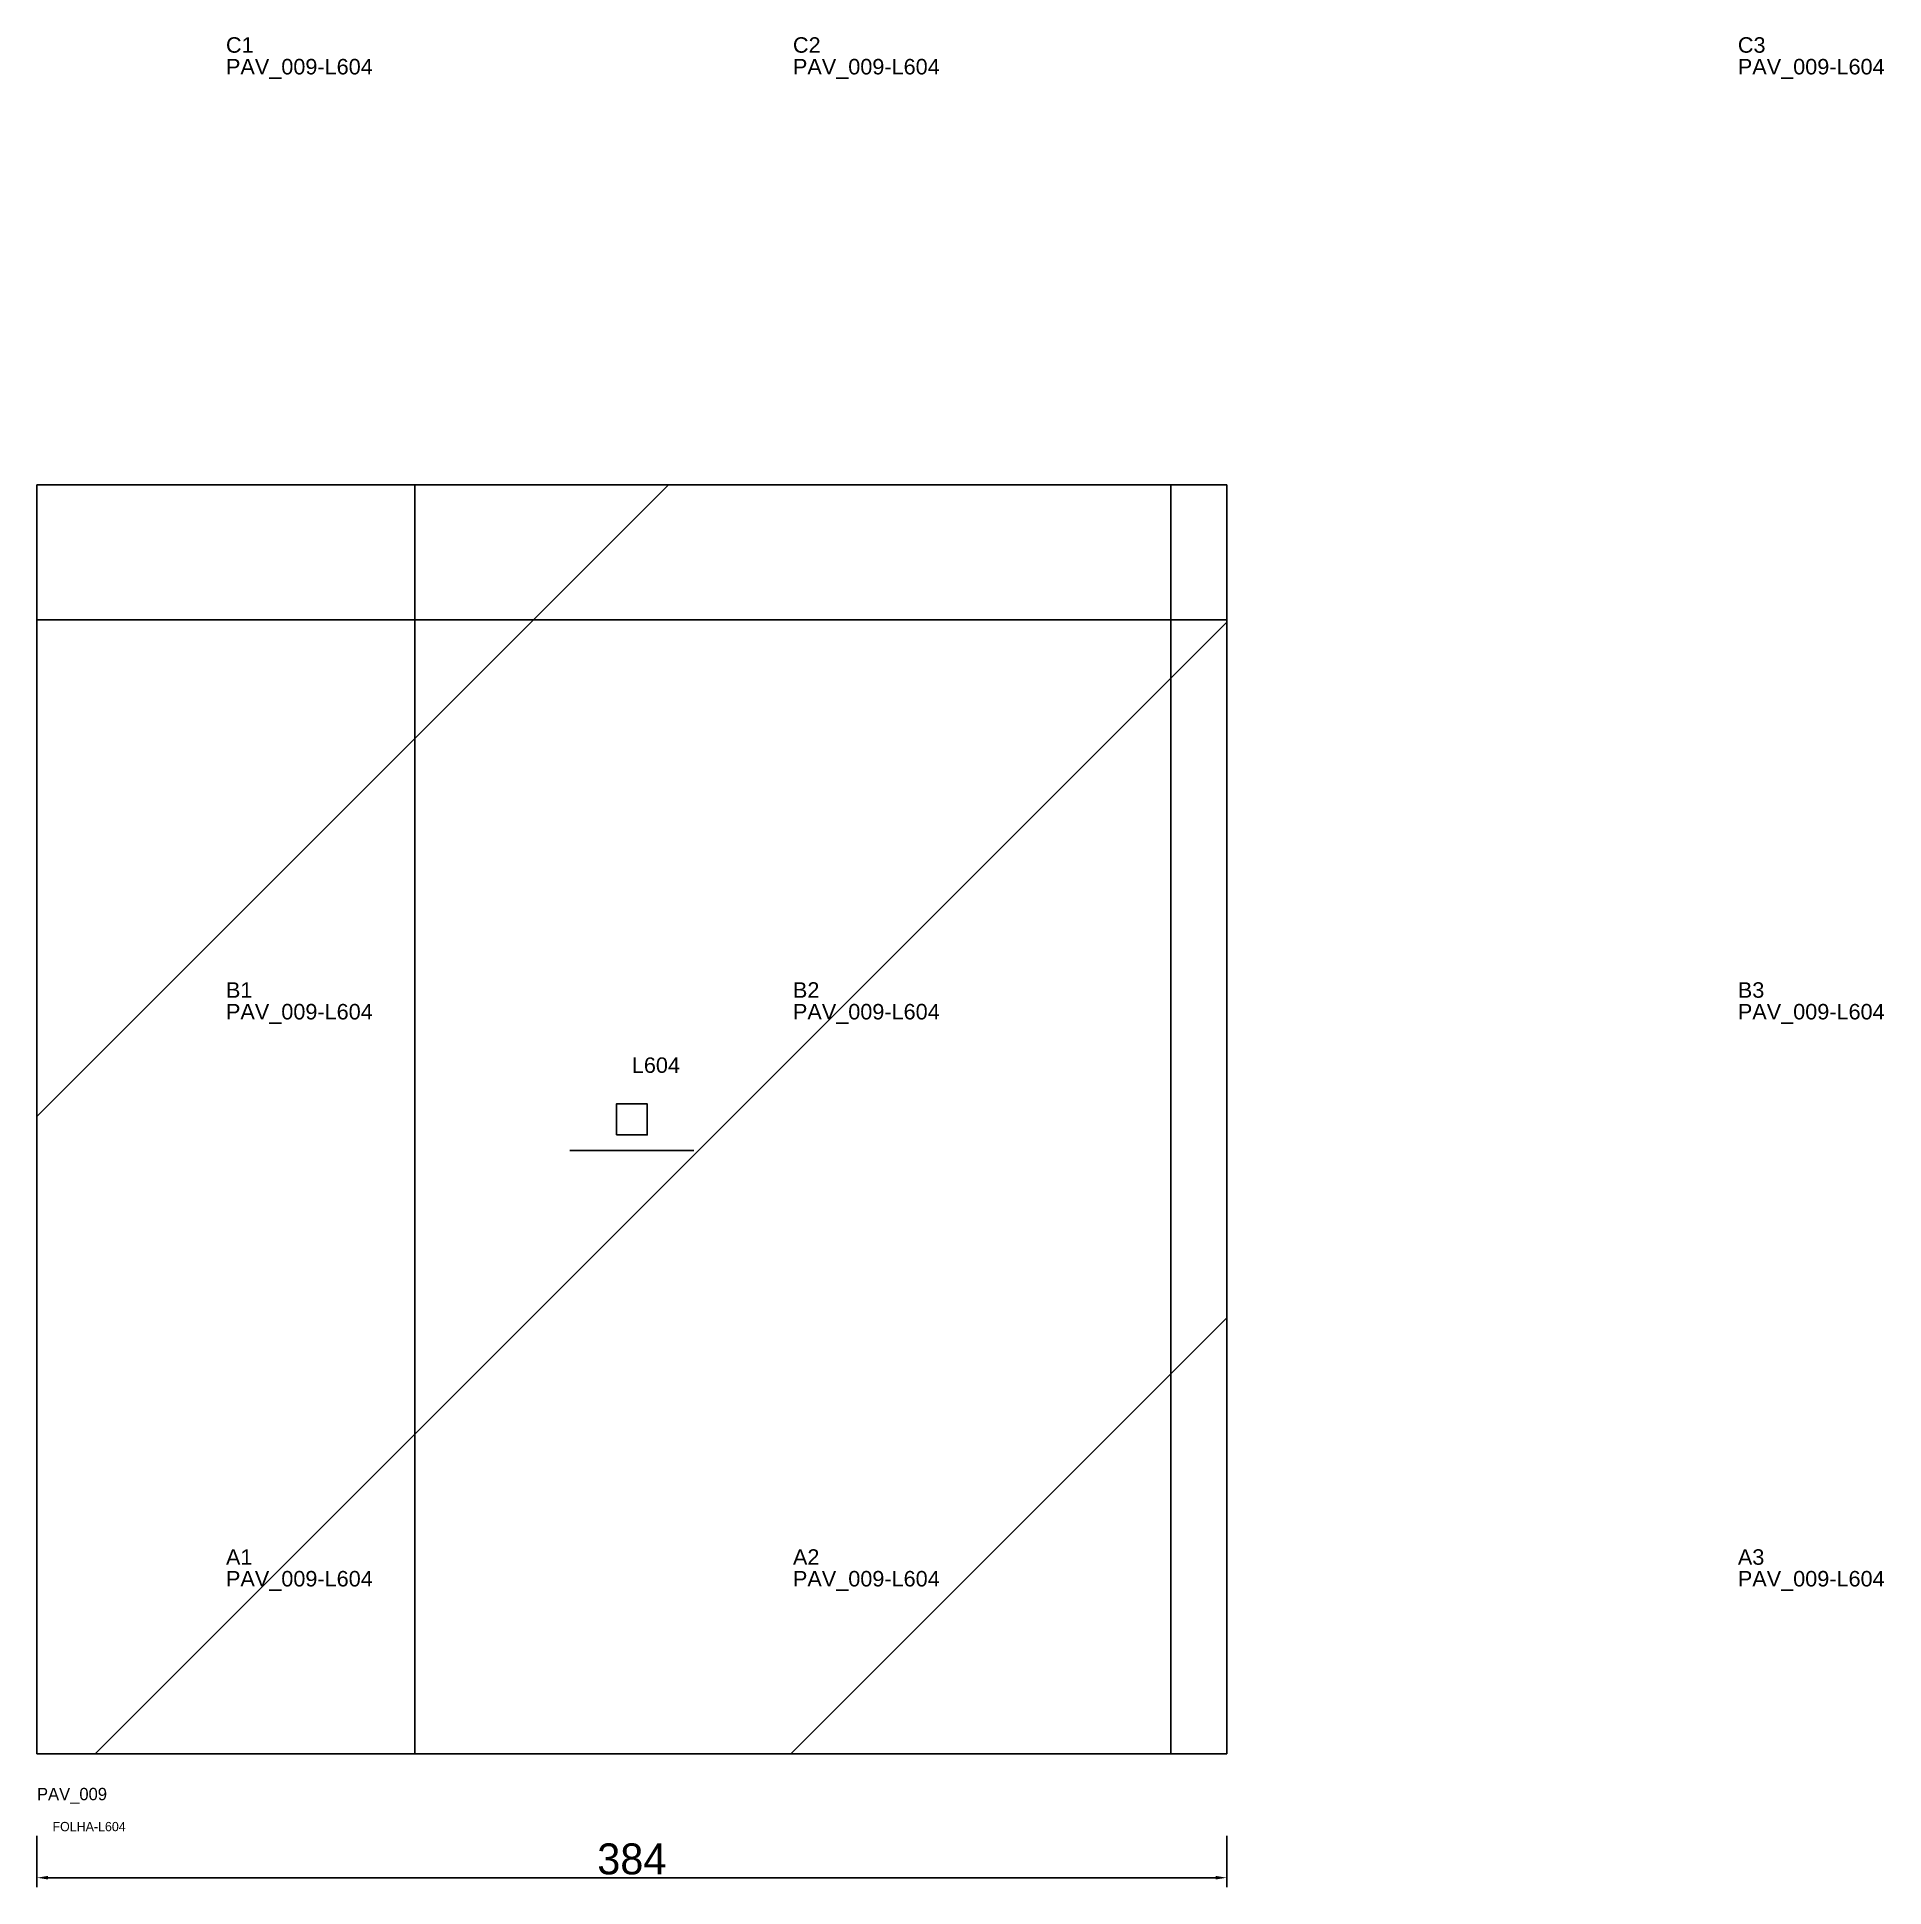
# Model space of a CAD drawing. Header units: metres. Extents: x 222 to 818, y -251 to 346.
import ezdxf

# ---------------------------------------------------------------- set-up
doc = ezdxf.new("R2010")
doc.units = ezdxf.units.M
for name, color, linetype in [('3', 3, 'CONTINUOUS'), ('AUX00', 7, 'CONTINUOUS'), ('COTA', 241, 'CONTINUOUS'), ('FOLHA', 255, 'CONTINUOUS'), ('Hachura', 251, 'CONTINUOUS'), ('NOMENCLATURA', 7, 'CONTINUOUS'), ('Nível', 160, 'CONTINUOUS'), ('Painéis', 200, 'CONTINUOUS'), ('Pilares', 5, 'CONTINUOUS'), ('SARR_2.2x7', 40, 'CONTINUOUS')]:
    doc.layers.add(name, color=color, linetype=linetype)
doc.styles.add('ARIAL', font='Arial.ttf')
doc.styles.add('STR_STANDARD', font='arial.ttf')
doc.dimstyles.new('EZ DXF', dxfattribs={"dimtxt": 10, "dimasz": 3.5, "dimexe": 3, "dimexo": 1.5, "dimgap": 1, "dimtad": 1, "dimdec": 1, "dimdsep": 46, "dimcen": 2.5, "dimazin": 3, "dimtfac": 1, "dimtmove": 0, "dimatfit": 3})

msp = doc.modelspace()

# ---------------------------------------------------------------- hatches: boundary and pattern name
at = {"layer": 'Hachura'}
h = msp.add_hatch(dxfattribs=at)
h.set_pattern_fill('ANSI31', scale=50)
h.paths.add_polyline_path([(222.2, -208), (222.2, 201.5), (247.2, 201.5), (606.2, 201.5), (606.2, -208)])
h = msp.add_hatch(dxfattribs=at)
h.set_pattern_fill('ANSI31', scale=50)
h.paths.add_polyline_path([(222.2, -208), (222.2, 201.5), (247.2, 201.5), (606.2, 201.5), (606.2, -208)])

# ---------------------------------------------------------------- linework, layer by layer
at = {"layer": '3'}
for points in [[(344.2, -208), (344.2, 201.5)], [(344.2, -208), (344.2, 201.5)], [(588.2, -208), (588.2, 201.5)], [(588.2, -208), (588.2, 201.5)], [(222.2, 158), (606.2, 158)], [(222.2, 158), (606.2, 158)]]:
    msp.add_lwpolyline(points, close=True, dxfattribs=at)
at = {"layer": 'Painéis', "color": 200}
for p, q in [((222.2, -208), (222.2, 201.5)), ((222.2, 201.5), (247.2, 201.5)), ((222.2, -208), (222.2, 201.5)), ((222.2, 201.5), (247.2, 201.5)), ((247.2, 201.5), (606.2, 201.5)), ((247.2, 201.5), (606.2, 201.5)), ((606.2, 201.5), (606.2, -208)), ((606.2, 201.5), (606.2, -208)), ((606.2, -208), (222.2, -208)), ((606.2, -208), (222.2, -208))]:
    msp.add_line(p, q, dxfattribs=at)
at = {"layer": 'Pilares'}
msp.add_lwpolyline([(409.2, -8.25), (419.2, -8.25), (419.2, 1.75), (409.2, 1.75)], close=True, dxfattribs=at)
msp.add_lwpolyline([(409.2, -8.25), (419.2, -8.25), (419.2, 1.75), (409.2, 1.75)], close=True, dxfattribs=at)
at = {"layer": 'SARR_2.2x7'}
msp.add_line((394.2, -13.25), (434.2, -13.25), dxfattribs=at)
msp.add_line((394.2, -13.25), (434.2, -13.25), dxfattribs=at)

# ---------------------------------------------------------------- texts
at = {"layer": '3', "style": 'STR_STANDARD'}
for s, p in [('C1', (283.2, 341)), ('C1', (283.2, 341)), ('C2', (466.2, 341)), ('C2', (466.2, 341)), ('C3', (771.2, 341)), ('C3', (771.2, 341)), ('B1', (283.2, 36)), ('B1', (283.2, 36)), ('B2', (466.2, 36)), ('B2', (466.2, 36)), ('B3', (771.2, 36)), ('B3', (771.2, 36)), ('A1', (283.2, -147)), ('A1', (283.2, -147)), ('A2', (466.2, -147)), ('A2', (466.2, -147)), ('A3', (771.2, -147)), ('A3', (771.2, -147))]:
    msp.add_text(s, height=5, dxfattribs=at).set_placement(p)
at = {"layer": 'AUX00', "style": 'STR_STANDARD'}
for p in [(283.2, 334), (283.2, 334), (466.2, 334), (466.2, 334), (771.2, 334), (771.2, 334), (283.2, 29), (283.2, 29), (466.2, 29), (466.2, 29), (771.2, 29), (771.2, 29), (283.2, -154), (283.2, -154), (466.2, -154), (466.2, -154), (771.2, -154), (771.2, -154)]:
    msp.add_text('PAV_009-L604', height=5, dxfattribs=at).set_placement(p)
at = {"layer": 'FOLHA'}
msp.add_text('FOLHA-L604', height=3, dxfattribs=at).set_placement((227.2, -233))
msp.add_text('FOLHA-L604', height=3, dxfattribs=at).set_placement((227.2, -233))
at = {"layer": 'NOMENCLATURA', "insert": (414.2, 16.75), "char_height": 5, "attachment_point": 1, "style": 'ARIAL'}
msp.add_mtext('L604', dxfattribs=at)
msp.add_mtext('L604', dxfattribs=at)
at = {"layer": 'Nível'}
msp.add_text('PAV_009', height=4, dxfattribs=at).set_placement((222.2, -223))
msp.add_text('PAV_009', height=4, dxfattribs=at).set_placement((222.2, -223))

# ---------------------------------------------------------------- dimensions: what is measured, and where the dimension line sits
at = {"layer": 'COTA'}
msp.add_linear_dim(base=(222.2, -248), p1=(222.2, -233), p2=(606.2, -233), dimstyle='EZ DXF', dxfattribs=at).render()
msp.add_linear_dim(base=(222.2, -248), p1=(222.2, -233), p2=(606.2, -233), dimstyle='EZ DXF', dxfattribs=at).render()

doc.saveas('drawing.dxf')
